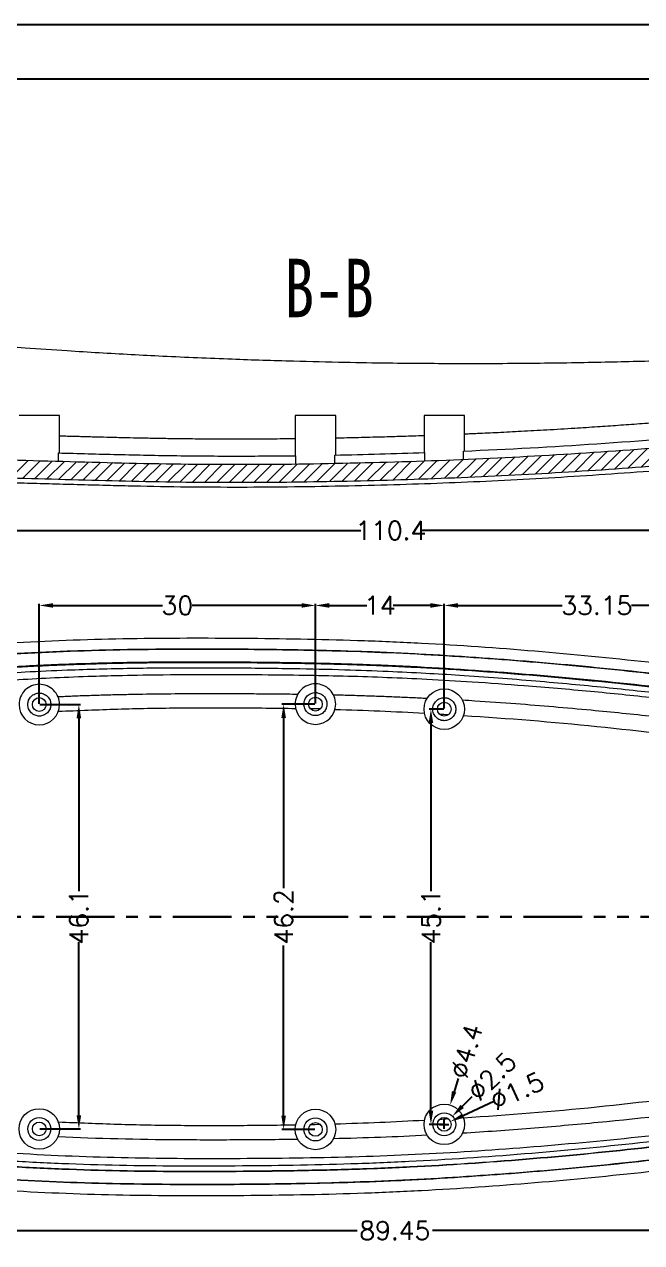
# Model space of a CAD drawing. Header units: inches. Extents: x 2021 to 3023, y 1089 to 1338.
# Drawn here: x 2476.5 to 2543.6, y 1205.4 to 1337.7 of the extents above; entities that cross this region are included whole.
import ezdxf

# ---------------------------------------------------------------- set-up
doc = ezdxf.new("R2010")
doc.units = ezdxf.units.IN
doc.linetypes.add('PHANTOM', pattern=[12.7, 6.35, -1.27, 1.27, -1.27, 1.27, -1.27])
doc.styles.add('SLDTEXTSTYLE0', font='TXT', dxfattribs={"width": 0.75})
doc.styles.get("Standard").update_dxf_attribs({"font": 'txt', "bigfont": 'gbcbig.shx'})
doc.dimstyles.new('2', dxfattribs={"dimtxt": 2, "dimasz": 1.5, "dimexe": 0.18, "dimexo": 0.0625, "dimgap": 0.1, "dimtad": 0, "dimzin": 9, "dimdsep": 46, "dimtxsty": 'Standard', "dimcen": 0.5, "dimclrd": 3, "dimclre": 3, "dimadec": 0, "dimazin": 2, "dimtfac": 1, "dimtofl": 0, "dimtmove": 0, "dimatfit": 3, "dimfxl": 1, "dimtolj": 1, "dimtzin": 0, "dimarcsym": 0})

# ---------------------------------------------------------------- blocks, each defined once
blk = doc.blocks.new('*D121')
at = {"color": 3, "lineweight": -2}
for p, q in [((2461.17, 1266.07), (2461.17, 1282.89)), ((2462.67, 1282.71), (2513.11, 1282.71)), ((2570.07, 1282.71), (2519.64, 1282.71)), ((2571.57, 1261.47), (2571.57, 1282.89))]:
    blk.add_line(p, q, dxfattribs=at)
at = {"color": 3}
for points in [[(2462.67, 1282.96), (2462.67, 1282.46), (2461.17, 1282.71)], [(2570.07, 1282.96), (2570.07, 1282.46), (2571.57, 1282.71)]]:
    blk.add_solid(points, dxfattribs=at)
at = {"layer": 'Defpoints', "color": 0}
for p in [(2571.57, 1282.71), (2461.17, 1266.01), (2571.57, 1261.41)]:
    blk.add_point(p, dxfattribs=at)
at = {"color": 0, "insert": (2516.37, 1282.71), "char_height": 2, "attachment_point": 5}
blk.add_mtext('\\A1;110.4', dxfattribs=at)
blk = doc.blocks.new('*D125')
at = {"color": 3, "lineweight": -2}
for p, q in [((2478.23, 1263.8), (2482.65, 1263.8)), ((2482.47, 1262.3), (2482.47, 1243.52)), ((2482.47, 1219.2), (2482.47, 1237.99)), ((2478.23, 1217.7), (2482.65, 1217.7))]:
    blk.add_line(p, q, dxfattribs=at)
at = {"color": 3}
for points in [[(2482.22, 1262.3), (2482.72, 1262.3), (2482.47, 1263.8)], [(2482.22, 1219.2), (2482.72, 1219.2), (2482.47, 1217.7)]]:
    blk.add_solid(points, dxfattribs=at)
at = {"layer": 'Defpoints', "color": 0}
for p in [(2478.17, 1263.8), (2478.17, 1217.7), (2482.47, 1217.7)]:
    blk.add_point(p, dxfattribs=at)
at = {"color": 0, "insert": (2482.47, 1240.75), "char_height": 2, "attachment_point": 5, "rotation": 90}
blk.add_mtext('\\A1;46.1', dxfattribs=at)
blk = doc.blocks.new('*D126')
at = {"color": 3, "lineweight": -2}
for p, q in [((2508.11, 1263.85), (2504.54, 1263.85)), ((2504.72, 1262.35), (2504.72, 1243.85)), ((2504.72, 1219.15), (2504.72, 1237.65)), ((2508.11, 1217.65), (2504.54, 1217.65))]:
    blk.add_line(p, q, dxfattribs=at)
at = {"color": 3}
for points in [[(2504.47, 1262.35), (2504.97, 1262.35), (2504.72, 1263.85)], [(2504.47, 1219.15), (2504.97, 1219.15), (2504.72, 1217.65)]]:
    blk.add_solid(points, dxfattribs=at)
at = {"layer": 'Defpoints', "color": 0}
for p in [(2504.72, 1263.85), (2508.17, 1263.85), (2508.17, 1217.65)]:
    blk.add_point(p, dxfattribs=at)
at = {"color": 0, "insert": (2504.72, 1240.75), "char_height": 2, "attachment_point": 5, "rotation": 90}
blk.add_mtext('\\A1;46.2', dxfattribs=at)
blk = doc.blocks.new('*D127')
at = {"color": 3, "lineweight": -2}
for p, q in [((2522.11, 1263.3), (2520.54, 1263.3)), ((2520.72, 1261.8), (2520.72, 1243.52)), ((2520.72, 1219.7), (2520.72, 1237.99)), ((2522.11, 1218.2), (2520.54, 1218.2))]:
    blk.add_line(p, q, dxfattribs=at)
at = {"color": 3}
for points in [[(2520.47, 1261.8), (2520.97, 1261.8), (2520.72, 1263.3)], [(2520.47, 1219.7), (2520.97, 1219.7), (2520.72, 1218.2)]]:
    blk.add_solid(points, dxfattribs=at)
at = {"layer": 'Defpoints', "color": 0}
for p in [(2522.17, 1263.3), (2520.72, 1218.2), (2522.17, 1218.2)]:
    blk.add_point(p, dxfattribs=at)
at = {"color": 0, "insert": (2520.72, 1240.75), "char_height": 2, "attachment_point": 5, "rotation": 90}
blk.add_mtext('\\A1;45.1', dxfattribs=at)
blk = doc.blocks.new('*D131')
at = {"color": 3, "lineweight": -2}
for p, q in [((2522.17, 1263.37), (2522.17, 1274.75)), ((2523.67, 1274.57), (2534.98, 1274.57)), ((2553.82, 1274.57), (2542.51, 1274.57)), ((2555.32, 1260.17), (2555.32, 1274.75))]:
    blk.add_line(p, q, dxfattribs=at)
at = {"color": 3}
for points in [[(2523.67, 1274.82), (2523.67, 1274.32), (2522.17, 1274.57)], [(2553.82, 1274.82), (2553.82, 1274.32), (2555.32, 1274.57)]]:
    blk.add_solid(points, dxfattribs=at)
at = {"layer": 'Defpoints', "color": 0}
for p in [(2522.17, 1274.57), (2522.17, 1263.3), (2555.32, 1260.1)]:
    blk.add_point(p, dxfattribs=at)
at = {"color": 0, "insert": (2538.75, 1274.57), "char_height": 2, "attachment_point": 5}
blk.add_mtext('\\A1;33.15', dxfattribs=at)
blk = doc.blocks.new('*D132')
at = {"color": 3, "lineweight": -2}
for p, q in [((2508.17, 1263.92), (2508.17, 1274.75)), ((2509.67, 1274.57), (2513.74, 1274.57)), ((2520.67, 1274.57), (2516.61, 1274.57)), ((2522.17, 1263.37), (2522.17, 1274.75))]:
    blk.add_line(p, q, dxfattribs=at)
at = {"color": 3}
for points in [[(2509.67, 1274.82), (2509.67, 1274.32), (2508.17, 1274.57)], [(2520.67, 1274.82), (2520.67, 1274.32), (2522.17, 1274.57)]]:
    blk.add_solid(points, dxfattribs=at)
at = {"layer": 'Defpoints', "color": 0}
for p in [(2508.17, 1274.57), (2508.17, 1263.85), (2522.17, 1263.3)]:
    blk.add_point(p, dxfattribs=at)
at = {"color": 0, "insert": (2515.17, 1274.57), "char_height": 2, "attachment_point": 5}
blk.add_mtext('\\A1;14', dxfattribs=at)
blk = doc.blocks.new('*D133')
at = {"color": 3, "lineweight": -2}
for p, q in [((2478.17, 1263.87), (2478.17, 1274.75)), ((2479.67, 1274.57), (2491.57, 1274.57)), ((2506.67, 1274.57), (2494.77, 1274.57)), ((2508.17, 1263.92), (2508.17, 1274.75))]:
    blk.add_line(p, q, dxfattribs=at)
at = {"color": 3}
for points in [[(2479.67, 1274.82), (2479.67, 1274.32), (2478.17, 1274.57)], [(2506.67, 1274.82), (2506.67, 1274.32), (2508.17, 1274.57)]]:
    blk.add_solid(points, dxfattribs=at)
at = {"layer": 'Defpoints', "color": 0}
for p in [(2478.17, 1274.57), (2478.17, 1263.8), (2508.17, 1263.85)]:
    blk.add_point(p, dxfattribs=at)
at = {"color": 0, "insert": (2493.17, 1274.57), "char_height": 2, "attachment_point": 5}
blk.add_mtext('\\A1;30', dxfattribs=at)
blk = doc.blocks.new('*D135')
at = {"color": 3, "lineweight": -2}
for p, q in [((2561.52, 1226.19), (2561.52, 1206.49)), ((2472.07, 1222.09), (2472.07, 1206.49)), ((2473.57, 1206.67), (2512.7, 1206.67)), ((2560.02, 1206.67), (2520.9, 1206.67))]:
    blk.add_line(p, q, dxfattribs=at)
at = {"color": 3}
for points in [[(2473.57, 1206.92), (2473.57, 1206.42), (2472.07, 1206.67)], [(2560.02, 1206.92), (2560.02, 1206.42), (2561.52, 1206.67)]]:
    blk.add_solid(points, dxfattribs=at)
at = {"layer": 'Defpoints', "color": 0}
for p in [(2561.52, 1226.25), (2472.07, 1222.15), (2472.07, 1206.67)]:
    blk.add_point(p, dxfattribs=at)
at = {"color": 0, "insert": (2516.8, 1206.67), "char_height": 2, "attachment_point": 5}
blk.add_mtext('\\A1;89.45', dxfattribs=at)
blk = doc.blocks.new('*D136')
at = {"color": 3, "lineweight": -2}
for p, q in [((2523.67, 1223.18), (2523.24, 1221.75)), ((2521.67, 1218.2), (2522.67, 1218.2)), ((2522.17, 1217.7), (2522.17, 1218.7))]:
    blk.add_line(p, q, dxfattribs=at)
at = {"color": 3}
blk.add_solid([(2523, 1221.82), (2523.48, 1221.67), (2522.81, 1220.31)], dxfattribs=at)
at = {"layer": 'Defpoints', "color": 0}
for p in [(2522.81, 1220.31), (2521.54, 1216.1)]:
    blk.add_point(p, dxfattribs=at)
at = {"color": 0, "insert": (2524.57, 1226.15), "char_height": 2, "attachment_point": 5, "rotation": 73.2261}
blk.add_mtext('\\A1;∅4.4', dxfattribs=at)
blk = doc.blocks.new('*D137')
at = {"color": 3, "lineweight": -2}
for p, q in [((2525.17, 1221.21), (2524.11, 1220.15)), ((2521.67, 1218.2), (2522.67, 1218.2)), ((2522.17, 1217.7), (2522.17, 1218.7))]:
    blk.add_line(p, q, dxfattribs=at)
at = {"color": 3}
blk.add_solid([(2523.94, 1220.33), (2524.29, 1219.97), (2523.05, 1219.09)], dxfattribs=at)
at = {"layer": 'Defpoints', "color": 0}
for p in [(2523.05, 1219.09), (2521.29, 1217.32)]:
    blk.add_point(p, dxfattribs=at)
at = {"color": 0, "insert": (2527.36, 1223.41), "char_height": 2, "attachment_point": 5, "rotation": 45.098}
blk.add_mtext('\\A1;∅2.5', dxfattribs=at)
blk = doc.blocks.new('*D138')
at = {"color": 3, "lineweight": -2}
for p, q in [((2527.56, 1220.67), (2524.22, 1219.14)), ((2521.67, 1218.2), (2522.67, 1218.2)), ((2522.17, 1217.7), (2522.17, 1218.7))]:
    blk.add_line(p, q, dxfattribs=at)
at = {"color": 3}
blk.add_solid([(2524.11, 1219.37), (2524.32, 1218.91), (2522.85, 1218.52)], dxfattribs=at)
at = {"layer": 'Defpoints', "color": 0}
for p in [(2521.49, 1217.89), (2522.85, 1218.52)]:
    blk.add_point(p, dxfattribs=at)
at = {"color": 0, "insert": (2530.08, 1221.82), "char_height": 2, "attachment_point": 5, "rotation": 24.5899}
blk.add_mtext('\\A1;∅1.5', dxfattribs=at)

msp = doc.modelspace()

# ---------------------------------------------------------------- hatches: boundary and pattern name
at = {"linetype": 'Continuous', "lineweight": 0}
h = msp.add_hatch(dxfattribs=at)
h.set_pattern_fill('ANSI31', color=4, scale=0.3, style=0)
h.set_pattern_definition([(45, (113.0742, -730.0647), (-0.6735192, 0.6735192), [])])
edge = h.paths.add_edge_path(flags=0)
edge.add_spline(control_points=[(2464.549, 1288.198), (2464.852, 1288.188), (2466.676, 1288.125), (2468.5, 1288.068), (2470.022, 1288.023)], knot_values=[0.0098032, 0.0098032, 0.0098032, 0.0098032, 0.018427, 0.0618222, 0.0618222, 0.0618222, 0.0618222], weights=[1, 1, 1, 1, 1], degree=3, periodic=0)
edge.add_line((2470.022, 1288.023), (2470.022, 1288.573))
edge.add_spline(control_points=[(2470.022, 1288.573), (2473.002, 1288.485), (2481.019, 1288.27), (2494.824, 1287.871), (2512.19, 1288.011), (2532.63, 1288.758), (2549.912, 1290.067), (2560.658, 1291.075), (2563.322, 1291.322)], knot_values=[0.0098087, 0.0098087, 0.0098087, 0.0098087, 0.1036195, 0.2621318, 0.4445256, 0.6505513, 0.9060378, 0.9902148, 0.9902148, 0.9902148, 0.9902148], weights=[1, 1, 1, 1, 1, 1, 1, 1, 1], degree=3, periodic=0)
edge.add_line((2563.322, 1291.322), (2563.322, 1290.77))
edge.add_spline(control_points=[(2563.322, 1290.77), (2564.751, 1290.903), (2566.18, 1291.035), (2567.609, 1291.165)], knot_values=[0.9492963, 0.9492963, 0.9492963, 0.9492963, 0.9901967, 0.9901967, 0.9901967, 0.9901967], weights=[1, 1, 1, 1], degree=3, periodic=0)
edge.add_arc((2567.248, 1295.149), 4, 275.18791, 356.5)
edge.add_line((2571.24, 1294.905), (2571.572, 1300.333))
edge.add_arc((2524.932, 1990.589), 691.829, 273.73157, 273.865549, ccw=False)
edge.add_line((2569.958, 1300.226), (2569.921, 1302.328))
edge.add_arc((2524.932, 1990.589), 689.729, 273.687108, 273.739893, ccw=False)
edge.add_line((2569.287, 1302.287), (2568.767, 1293.78))
edge.add_spline(control_points=[(2568.767, 1293.78), (2568.388, 1293.746), (2563.839, 1293.336), (2551.231, 1292.122), (2532.522, 1290.705), (2512.141, 1289.961), (2494.85, 1289.821), (2479.803, 1290.256), (2470.51, 1290.501), (2466.265, 1290.642)], knot_values=[0.0097214, 0.0097214, 0.0097214, 0.0097214, 0.0205756, 0.1398779, 0.3718851, 0.5589769, 0.7246087, 0.8685536, 0.9901715, 0.9901715, 0.9901715, 0.9901715], weights=[1, 1, 1, 1, 1, 1, 1, 1, 1, 1], degree=3, periodic=0)
edge.add_line((2466.265, 1290.642), (2466.241, 1293.404))
edge.add_line((2466.241, 1293.404), (2465.003, 1293.404))
edge.add_line((2465.003, 1293.404), (2464.981, 1290.904))
edge.add_line((2464.981, 1290.904), (2463.465, 1290.904))
edge.add_line((2463.465, 1290.904), (2463.443, 1293.404))
edge.add_line((2463.443, 1293.404), (2461.922, 1293.404))
edge.add_line((2461.922, 1293.404), (2461.497, 1292.404))
edge.add_line((2461.497, 1292.404), (2461.539, 1291.21))
edge.add_arc((2462.538, 1291.245), 1, 182, 224.98847)
edge.add_line((2461.831, 1290.538), (2463.877, 1288.491))
edge.add_arc((2464.584, 1289.198), 1, 224.98847, 268.00442)

# ---------------------------------------------------------------- linework, layer by layer
for p, q in [((2402.035, 1337.69), (2754.445, 1337.69)), ((2411.154, 1331.757), (2748.512, 1331.757))]:
    msp.add_line(p, q)
at = {"color": 7, "linetype": 'Continuous', "lineweight": 15}
for p, q in [((2480.372, 1295.21), (2475.972, 1295.21)), ((2480.372, 1291.135), (2480.372, 1295.212)), ((2505.972, 1295.21), (2505.972, 1290.84)), ((2510.372, 1295.21), (2505.972, 1295.21)), ((2510.372, 1290.911), (2510.372, 1295.212)), ((2519.972, 1295.21), (2519.972, 1291.175)), ((2524.372, 1295.21), (2519.972, 1295.21)), ((2524.372, 1291.345), (2524.372, 1295.21)), ((2480.247, 1290.238), (2480.247, 1291.138)), ((2506.023, 1290.84), (2506.023, 1289.94)), ((2510.297, 1290.009), (2510.297, 1290.91)), ((2520.015, 1291.176), (2520.015, 1290.276)), ((2524.262, 1290.44), (2524.262, 1291.341))]:
    msp.add_line(p, q, dxfattribs=at)
at = {"color": 1, "linetype": 'PHANTOM', "lineweight": 30}
msp.add_line((2575.238, 1240.754), (2457.894, 1240.754), dxfattribs=at)
at = {"color": 7, "linetype": 'Continuous', "lineweight": 15}
for centre, radius in [((2522.172, 1263.304), 2.2), ((2478.172, 1263.804), 0.75), ((2508.172, 1263.854), 0.75), ((2522.172, 1263.304), 0.75), ((2522.172, 1218.204), 2.2), ((2478.172, 1217.704), 2.2), ((2478.172, 1217.704), 1.25), ((2508.172, 1217.654), 2.2), ((2508.172, 1217.654), 1.25), ((2522.172, 1218.204), 1.25), ((2522.172, 1218.204), 0.75), ((2478.172, 1217.704), 0.75), ((2508.172, 1217.654), 0.75)]:
    msp.add_circle(centre, radius, dxfattribs=at)
for centre in [(2478.172, 1263.804), (2508.172, 1263.854)]:
    msp.add_arc(centre, 2.2, 180, 0, dxfattribs=at)
for points, knots in [([(2468.072, 1303.207), (2468.804, 1303.148), (2470.492, 1303.01), (2473.342, 1302.79), (2476.988, 1302.524), (2480.838, 1302.266), (2485.829, 1301.962), (2491.801, 1301.643), (2498.835, 1301.341), (2505.426, 1301.126), (2511.076, 1300.992), (2515.868, 1300.914), (2520.019, 1300.873), (2524.008, 1300.856), (2527.988, 1300.862), (2532.04, 1300.893), (2535.912, 1300.944), (2539.592, 1301.013), (2543.087, 1301.096), (2546.418, 1301.192), (2549.601, 1301.299), (2552.651, 1301.415), (2555.576, 1301.538), (2558.377, 1301.669), (2561.052, 1301.804), (2563.592, 1301.942), (2565.989, 1302.081), (2567.534, 1302.177), (2568.281, 1302.223)], [0, 0, 0, 0, 0.0219205, 0.0506026, 0.0853437, 0.1310036, 0.1656735, 0.2344002, 0.3091923, 0.375415, 0.4308641, 0.4776071, 0.5182811, 0.5546882, 0.5966417, 0.6371633, 0.6757961, 0.7124633, 0.7473114, 0.7805457, 0.8123525, 0.8428842, 0.8722311, 0.9003936, 0.9273284, 0.9529876, 0.977277, 1, 1, 1, 1]), ([(2524.372, 1293.208), (2524.408, 1293.209), (2524.637, 1293.219), (2525.104, 1293.239), (2526.281, 1293.291), (2528.104, 1293.376), (2530.615, 1293.504), (2533.393, 1293.658), (2536.154, 1293.824), (2538.743, 1293.993), (2541.084, 1294.154), (2543.378, 1294.319), (2545.709, 1294.495), (2547.669, 1294.65), (2549.253, 1294.778), (2550.452, 1294.877), (2551.742, 1294.985), (2552.633, 1295.062), (2553.118, 1295.104)], [0, 0, 0, 0, 0.0036682, 0.0238343, 0.0485043, 0.1261164, 0.2133588, 0.3098593, 0.4152957, 0.5011219, 0.5798756, 0.659673, 0.7407691, 0.8234791, 0.8647947, 0.9066398, 0.949069, 1, 1, 1, 1]), ([(2466.265, 1290.642), (2470.543, 1290.5), (2474.831, 1290.387), (2483.398, 1290.151), (2487.675, 1290.029), (2496.222, 1289.89), (2500.491, 1289.882), (2509.028, 1289.97), (2513.297, 1290.061), (2521.836, 1290.327), (2526.106, 1290.505), (2534.639, 1290.957), (2538.902, 1291.232), (2547.425, 1291.861), (2551.687, 1292.216), (2560.215, 1292.985), (2564.483, 1293.397), (2568.767, 1293.78)], [0, 0, 0, 0, 0.125, 0.125, 0.25, 0.25, 0.375, 0.375, 0.5, 0.5, 0.625, 0.625, 0.75, 0.75, 0.875, 0.875, 1, 1, 1, 1]), ([(2480.372, 1292.998), (2480.417, 1292.997), (2480.701, 1292.989), (2481.226, 1292.975), (2481.949, 1292.956), (2482.676, 1292.936), (2483.385, 1292.917), (2484.333, 1292.892), (2485.618, 1292.858), (2487.184, 1292.82), (2488.821, 1292.783), (2490.441, 1292.751), (2492.029, 1292.723), (2493.489, 1292.702), (2494.765, 1292.687), (2495.962, 1292.676), (2497.083, 1292.669), (2498.203, 1292.665), (2499.304, 1292.664), (2501.036, 1292.665), (2503.257, 1292.675), (2505.105, 1292.696), (2505.972, 1292.705)], [0, 0, 0, 0, 0.0052965, 0.0333252, 0.061565, 0.0900077, 0.118645, 0.1446533, 0.2011457, 0.269297, 0.3282274, 0.3930474, 0.459078, 0.5143486, 0.5641047, 0.6085915, 0.6545403, 0.6954722, 0.739793, 0.7834766, 0.8984337, 1, 1, 1, 1]), ([(2510.372, 1292.777), (2510.572, 1292.781), (2511.604, 1292.799), (2513.472, 1292.844), (2515.412, 1292.895), (2516.835, 1292.936), (2517.778, 1292.965), (2518.838, 1292.999), (2519.583, 1293.024), (2519.972, 1293.038)], [0, 0, 0, 0, 0.0624497, 0.3222901, 0.5834287, 0.6686848, 0.767037, 0.8782612, 1, 1, 1, 1]), ([(2524.262, 1291.341), (2529.103, 1291.546), (2533.932, 1291.813), (2543.56, 1292.461), (2548.361, 1292.838), (2553.154, 1293.256)], [0, 0, 0, 0, 0.5, 0.5, 1, 1, 1, 1]), ([(2470.022, 1288.573), (2471.969, 1288.515), (2473.915, 1288.461), (2477.808, 1288.354), (2479.755, 1288.301), (2485.594, 1288.14), (2489.486, 1288.04), (2497.269, 1287.937), (2501.16, 1287.937), (2508.942, 1288.021), (2512.833, 1288.102), (2520.613, 1288.333), (2524.503, 1288.485), (2532.277, 1288.868), (2536.162, 1289.101), (2543.928, 1289.637), (2547.808, 1289.939), (2555.567, 1290.599), (2559.444, 1290.962), (2563.322, 1291.322)], [0, 0, 0, 0, 0.0625, 0.0625, 0.125, 0.125, 0.25, 0.25, 0.375, 0.375, 0.5, 0.5, 0.625, 0.625, 0.75, 0.75, 0.875, 0.875, 1, 1, 1, 1]), ([(2562.307, 1290.675), (2561.901, 1290.638), (2561.04, 1290.557), (2559.673, 1290.43), (2558.156, 1290.29), (2556.096, 1290.102), (2553.574, 1289.878), (2549.551, 1289.534), (2544.697, 1289.146), (2537.164, 1288.607), (2529.903, 1288.182), (2522.696, 1287.866), (2517.292, 1287.677), (2511.689, 1287.529), (2505.901, 1287.428), (2500.043, 1287.387), (2494.235, 1287.415), (2489.518, 1287.499), (2485.668, 1287.591), (2482.713, 1287.669), (2479.727, 1287.752), (2476.81, 1287.832), (2473.992, 1287.909), (2472.072, 1287.963), (2471.142, 1287.99)], [0, 0, 0, 0, 0.0135026, 0.028658, 0.0454668, 0.0639292, 0.0970495, 0.1291794, 0.1973757, 0.2578083, 0.3781608, 0.4364778, 0.4946982, 0.5555858, 0.620269, 0.6844138, 0.747517, 0.810567, 0.8389857, 0.8737415, 0.9075167, 0.9369309, 0.9694609, 1, 1, 1, 1]), ([(2480.247, 1291.138), (2482.394, 1291.079), (2484.541, 1291.02), (2488.835, 1290.916), (2490.983, 1290.872), (2495.279, 1290.812), (2497.427, 1290.798), (2501.725, 1290.799), (2503.874, 1290.813), (2506.023, 1290.84)], [0, 0, 0, 0, 0.25, 0.25, 0.5, 0.5, 0.75, 0.75, 1, 1, 1, 1]), ([(2470.299, 1270.197), (2474.401, 1270.483), (2478.508, 1270.708), (2486.734, 1270.981), (2490.854, 1271.033), (2497.03, 1271.038), (2499.089, 1271.028), (2503.207, 1270.989), (2505.266, 1270.961), (2509.385, 1270.88), (2511.444, 1270.826), (2515.562, 1270.68), (2517.621, 1270.589), (2523.798, 1270.262), (2527.914, 1269.973), (2536.131, 1269.282), (2540.235, 1268.885), (2548.431, 1267.975), (2552.52, 1267.464), (2560.672, 1266.29), (2564.734, 1265.62), (2568.774, 1264.815)], [0, 0, 0, 0, 0.125, 0.125, 0.25, 0.25, 0.3125, 0.3125, 0.375, 0.375, 0.4375, 0.4375, 0.5, 0.5, 0.625, 0.625, 0.75, 0.75, 0.875, 0.875, 1, 1, 1, 1]), ([(2568.526, 1263.634), (2564.484, 1264.44), (2560.419, 1265.11), (2552.258, 1266.283), (2548.163, 1266.794), (2539.967, 1267.701), (2535.863, 1268.097), (2527.645, 1268.785), (2523.531, 1269.072), (2517.348, 1269.396), (2515.286, 1269.486), (2511.164, 1269.63), (2509.103, 1269.682), (2504.984, 1269.761), (2502.924, 1269.788), (2498.806, 1269.825), (2496.748, 1269.834), (2490.574, 1269.826), (2486.46, 1269.771), (2480.293, 1269.559), (2478.238, 1269.467), (2474.129, 1269.245), (2472.076, 1269.114), (2470.022, 1268.969)], [0, 0, 0, 0, 0.125, 0.125, 0.25, 0.25, 0.375, 0.375, 0.5, 0.5, 0.5625, 0.5625, 0.625, 0.625, 0.6875, 0.6875, 0.75, 0.75, 0.875, 0.875, 0.9375, 0.9375, 1, 1, 1, 1]), ([(2470.022, 1268.969), (2472.065, 1269.113), (2474.109, 1269.244), (2478.199, 1269.465), (2480.246, 1269.557), (2486.391, 1269.769), (2490.495, 1269.825), (2496.647, 1269.834), (2498.698, 1269.826), (2502.8, 1269.79), (2504.852, 1269.762), (2508.954, 1269.686), (2511.005, 1269.634), (2515.108, 1269.493), (2517.159, 1269.405), (2523.312, 1269.086), (2527.412, 1268.802), (2535.598, 1268.122), (2539.685, 1267.729), (2547.85, 1266.831), (2551.925, 1266.326), (2560.047, 1265.168), (2564.094, 1264.508), (2568.12, 1263.715)], [0, 0, 0, 0, 0.0625, 0.0625, 0.125, 0.125, 0.25, 0.25, 0.3125, 0.3125, 0.375, 0.375, 0.4375, 0.4375, 0.5, 0.5, 0.625, 0.625, 0.75, 0.75, 0.875, 0.875, 1, 1, 1, 1]), ([(2568.551, 1262.191), (2564.432, 1263.02), (2560.284, 1263.705), (2551.965, 1264.902), (2547.792, 1265.42), (2539.429, 1266.34), (2535.242, 1266.741), (2526.856, 1267.432), (2522.656, 1267.717), (2516.354, 1268.031), (2514.253, 1268.118), (2510.049, 1268.252), (2507.947, 1268.299), (2503.741, 1268.37), (2501.638, 1268.394), (2497.433, 1268.423), (2495.33, 1268.428), (2489.026, 1268.401), (2484.827, 1268.324), (2478.538, 1268.072), (2476.443, 1267.966), (2472.256, 1267.715), (2470.164, 1267.568), (2468.072, 1267.417)], [0, 0, 0, 0, 0.125, 0.125, 0.25, 0.25, 0.375, 0.375, 0.5, 0.5, 0.5625, 0.5625, 0.625, 0.625, 0.6875, 0.6875, 0.75, 0.75, 0.875, 0.875, 0.9375, 0.9375, 1, 1, 1, 1]), ([(2468.072, 1267.38), (2468.963, 1267.444), (2470.732, 1267.571), (2473.368, 1267.747), (2475.964, 1267.9), (2478.512, 1268.03), (2481.004, 1268.137), (2483.434, 1268.222), (2485.804, 1268.286), (2488.132, 1268.332), (2490.447, 1268.364), (2492.785, 1268.382), (2495.174, 1268.389), (2497.641, 1268.384), (2500.208, 1268.369), (2502.878, 1268.342), (2505.637, 1268.303), (2508.452, 1268.25), (2511.286, 1268.178), (2514.099, 1268.084), (2516.86, 1267.969), (2519.546, 1267.837), (2522.449, 1267.673), (2525.576, 1267.47), (2528.924, 1267.224), (2532.166, 1266.96), (2535.264, 1266.686), (2538.196, 1266.408), (2540.965, 1266.129), (2543.596, 1265.847), (2546.123, 1265.562), (2548.584, 1265.268), (2551.017, 1264.963), (2553.453, 1264.642), (2555.913, 1264.3), (2558.4, 1263.934), (2560.91, 1263.54), (2563.437, 1263.115), (2565.975, 1262.66), (2567.666, 1262.327), (2568.514, 1262.161)], [0, 0, 0, 0, 0.0266319, 0.0528941, 0.0787589, 0.1041233, 0.1289021, 0.1530381, 0.1765299, 0.1995021, 0.2223518, 0.2454457, 0.2690536, 0.2934324, 0.3188534, 0.3454003, 0.3728457, 0.4008952, 0.4291174, 0.457109, 0.4845698, 0.5112673, 0.5370194, 0.571005, 0.6044184, 0.6367892, 0.6676808, 0.6968701, 0.724334, 0.750425, 0.775523, 0.7999611, 0.8241267, 0.8484395, 0.8730639, 0.8980071, 0.9232292, 0.9486722, 0.9742697, 1, 1, 1, 1]), ([(2468.072, 1266.799), (2468.804, 1266.852), (2470.492, 1266.974), (2473.342, 1267.167), (2476.988, 1267.379), (2480.838, 1267.557), (2485.829, 1267.719), (2491.801, 1267.815), (2498.835, 1267.809), (2505.426, 1267.735), (2511.076, 1267.614), (2515.868, 1267.438), (2520.019, 1267.235), (2524.008, 1266.997), (2527.988, 1266.717), (2532.04, 1266.391), (2535.912, 1266.046), (2539.592, 1265.689), (2543.087, 1265.322), (2546.418, 1264.946), (2549.601, 1264.56), (2552.651, 1264.166), (2555.576, 1263.764), (2558.377, 1263.352), (2561.052, 1262.931), (2563.592, 1262.5), (2565.989, 1262.067), (2567.534, 1261.764), (2568.281, 1261.617)], [0, 0, 0, 0, 0.0219205, 0.0506026, 0.0853437, 0.1310036, 0.1656735, 0.2344002, 0.3091923, 0.375415, 0.4308641, 0.4776071, 0.5182811, 0.5546882, 0.5966417, 0.6371633, 0.6757961, 0.7124633, 0.7473114, 0.7805457, 0.8123525, 0.8428842, 0.8722311, 0.9003936, 0.9273284, 0.9529876, 0.977277, 1, 1, 1, 1]), ([(2565.013, 1261.722), (2564.856, 1261.75), (2564.329, 1261.844), (2563.276, 1262.028), (2561.324, 1262.355), (2559.018, 1262.716), (2555.789, 1263.186), (2551.205, 1263.801), (2545.051, 1264.528), (2537.948, 1265.246), (2531.372, 1265.812), (2525.443, 1266.239), (2520.481, 1266.527), (2515.986, 1266.732), (2511.715, 1266.874), (2507.404, 1266.964), (2502.81, 1267.02), (2497.53, 1267.047), (2492.248, 1267.029), (2487.588, 1266.955), (2483.665, 1266.85), (2479.911, 1266.703), (2476.016, 1266.496), (2472.089, 1266.241), (2469.47, 1266.041), (2468.072, 1265.934)], [0, 0, 0, 0, 0.0049279, 0.0165667, 0.033085, 0.0661517, 0.0887461, 0.1339985, 0.209177, 0.2802126, 0.3544634, 0.41284, 0.4635201, 0.5076835, 0.551522, 0.595178, 0.6405522, 0.6930348, 0.7578103, 0.8032845, 0.8366051, 0.8787568, 0.9190363, 0.9568107, 1, 1, 1, 1]), ([(2480.372, 1263.804), (2480.372, 1264.092), (2480.315, 1264.379), (2480.095, 1264.912), (2479.932, 1265.156), (2479.524, 1265.563), (2479.28, 1265.726), (2478.748, 1265.946), (2478.46, 1266.004), (2477.884, 1266.004), (2477.596, 1265.946), (2477.064, 1265.726), (2476.82, 1265.563), (2476.413, 1265.156), (2476.25, 1264.912), (2476.03, 1264.379), (2475.972, 1264.092), (2475.972, 1263.804)], [0, 0, 0, 0, 0.125, 0.125, 0.25, 0.25, 0.375, 0.375, 0.5, 0.5, 0.625, 0.625, 0.75, 0.75, 0.875, 0.875, 1, 1, 1, 1]), ([(2510.372, 1263.854), (2510.372, 1264.142), (2510.315, 1264.429), (2510.095, 1264.962), (2509.932, 1265.206), (2509.524, 1265.613), (2509.28, 1265.776), (2508.748, 1265.996), (2508.46, 1266.054), (2507.884, 1266.054), (2507.596, 1265.996), (2507.064, 1265.776), (2506.82, 1265.613), (2506.413, 1265.206), (2506.25, 1264.962), (2506.03, 1264.429), (2505.972, 1264.142), (2505.972, 1263.854)], [0, 0, 0, 0, 0.125, 0.125, 0.25, 0.25, 0.375, 0.375, 0.5, 0.5, 0.625, 0.625, 0.75, 0.75, 0.875, 0.875, 1, 1, 1, 1]), ([(2476.922, 1263.804), (2476.923, 1263.843), (2476.925, 1263.921), (2476.942, 1264.038), (2476.97, 1264.153), (2477.023, 1264.307), (2477.12, 1264.495), (2477.282, 1264.693), (2477.481, 1264.856), (2477.772, 1265.007), (2478.172, 1265.084), (2478.572, 1265.007), (2478.863, 1264.856), (2479.062, 1264.694), (2479.225, 1264.495), (2479.339, 1264.273), (2479.41, 1264.039), (2479.418, 1263.882), (2479.422, 1263.804)], [0, 0, 0, 0, 0.0301726, 0.060092, 0.0900282, 0.1202507, 0.1852421, 0.2503703, 0.3153618, 0.3804901, 0.5000657, 0.6196412, 0.6846327, 0.7497609, 0.8147524, 0.8798807, 0.939907, 1, 1, 1, 1]), ([(2479.422, 1263.804), (2479.421, 1263.764), (2479.419, 1263.686), (2479.402, 1263.569), (2479.375, 1263.455), (2479.321, 1263.3), (2479.225, 1263.112), (2479.062, 1262.914), (2478.864, 1262.751), (2478.572, 1262.6), (2478.172, 1262.523), (2477.772, 1262.6), (2477.481, 1262.751), (2477.283, 1262.914), (2477.12, 1263.112), (2477.006, 1263.334), (2476.935, 1263.568), (2476.926, 1263.725), (2476.922, 1263.804)], [0, 0, 0, 0, 0.0301726, 0.060092, 0.0900282, 0.1202507, 0.1852421, 0.2503703, 0.3153618, 0.3804901, 0.5000657, 0.6196412, 0.6846327, 0.7497609, 0.8147524, 0.8798807, 0.939907, 1, 1, 1, 1]), ([(2480.194, 1264.671), (2480.728, 1264.695), (2481.807, 1264.742), (2483.441, 1264.801), (2485.107, 1264.853), (2486.804, 1264.897), (2489.106, 1264.945), (2492.081, 1264.986), (2495.431, 1265.005), (2498.587, 1265.004), (2501.328, 1264.992), (2503.89, 1264.971), (2505.486, 1264.951), (2506.26, 1264.941)], [0, 0, 0, 0, 0.061543, 0.1242854, 0.1882276, 0.2533697, 0.3197117, 0.4531518, 0.5957466, 0.7051457, 0.8163471, 0.9110303, 1, 1, 1, 1]), ([(2506.922, 1263.854), (2506.923, 1263.893), (2506.925, 1263.971), (2506.942, 1264.088), (2506.97, 1264.203), (2507.023, 1264.357), (2507.12, 1264.545), (2507.282, 1264.743), (2507.481, 1264.906), (2507.772, 1265.057), (2508.172, 1265.134), (2508.572, 1265.057), (2508.863, 1264.906), (2509.062, 1264.744), (2509.225, 1264.545), (2509.339, 1264.323), (2509.41, 1264.089), (2509.418, 1263.932), (2509.422, 1263.854)], [0, 0, 0, 0, 0.0301726, 0.060092, 0.0900282, 0.1202507, 0.1852421, 0.2503703, 0.3153618, 0.3804901, 0.5000657, 0.6196412, 0.6846327, 0.7497609, 0.8147524, 0.8798807, 0.939907, 1, 1, 1, 1]), ([(2509.422, 1263.854), (2509.421, 1263.814), (2509.419, 1263.736), (2509.402, 1263.619), (2509.375, 1263.505), (2509.321, 1263.35), (2509.225, 1263.162), (2509.062, 1262.964), (2508.864, 1262.801), (2508.572, 1262.65), (2508.172, 1262.573), (2507.772, 1262.65), (2507.481, 1262.801), (2507.283, 1262.964), (2507.12, 1263.162), (2507.006, 1263.384), (2506.935, 1263.618), (2506.926, 1263.775), (2506.922, 1263.854)], [0, 0, 0, 0, 0.0301726, 0.060092, 0.0900282, 0.1202507, 0.1852421, 0.2503703, 0.3153618, 0.3804901, 0.5000657, 0.6196412, 0.6846327, 0.7497609, 0.8147524, 0.8798807, 0.939907, 1, 1, 1, 1]), ([(2510.123, 1264.87), (2510.688, 1264.856), (2511.82, 1264.829), (2513.517, 1264.778), (2515.216, 1264.719), (2516.916, 1264.652), (2518.618, 1264.577), (2519.753, 1264.52), (2520.32, 1264.491)], [0, 0, 0, 0, 0.1661725, 0.3325436, 0.4991132, 0.6658799, 0.8328426, 1, 1, 1, 1]), ([(2522.172, 1262.054), (2522.133, 1262.055), (2522.054, 1262.057), (2521.938, 1262.074), (2521.823, 1262.101), (2521.669, 1262.154), (2521.481, 1262.251), (2521.283, 1262.414), (2521.12, 1262.612), (2520.969, 1262.904), (2520.892, 1263.304), (2520.969, 1263.703), (2521.12, 1263.995), (2521.282, 1264.193), (2521.481, 1264.356), (2521.703, 1264.47), (2521.937, 1264.541), (2522.094, 1264.549), (2522.172, 1264.554)], [0, 0, 0, 0, 0.0301726, 0.060092, 0.0900282, 0.1202507, 0.1852421, 0.2503703, 0.3153618, 0.3804901, 0.5000657, 0.6196412, 0.6846327, 0.7497609, 0.8147524, 0.8798807, 0.939907, 1, 1, 1, 1]), ([(2522.172, 1264.554), (2522.212, 1264.553), (2522.29, 1264.55), (2522.407, 1264.533), (2522.521, 1264.506), (2522.676, 1264.453), (2522.864, 1264.356), (2523.062, 1264.194), (2523.225, 1263.995), (2523.375, 1263.704), (2523.453, 1263.304), (2523.375, 1262.904), (2523.225, 1262.612), (2523.062, 1262.414), (2522.864, 1262.251), (2522.641, 1262.137), (2522.408, 1262.066), (2522.251, 1262.058), (2522.172, 1262.054)], [0, 0, 0, 0, 0.0301726, 0.060092, 0.0900282, 0.1202507, 0.1852421, 0.2503703, 0.3153618, 0.3804901, 0.5000657, 0.6196412, 0.6846327, 0.7497609, 0.8147524, 0.8798807, 0.939907, 1, 1, 1, 1]), ([(2553.576, 1261.447), (2553.261, 1261.488), (2552.002, 1261.654), (2549.109, 1262.016), (2544.277, 1262.573), (2537.667, 1263.241), (2531.201, 1263.79), (2526.537, 1264.123), (2524.599, 1264.246), (2524.146, 1264.274)], [0, 0, 0, 0, 0.0322758, 0.1289952, 0.296132, 0.5261757, 0.8032215, 0.9540471, 1, 1, 1, 1]), ([(2480.247, 1263.072), (2482.394, 1263.163), (2484.541, 1263.247), (2488.835, 1263.381), (2490.983, 1263.421), (2495.279, 1263.457), (2497.427, 1263.458), (2501.725, 1263.441), (2503.874, 1263.42), (2506.023, 1263.383)], [0, 0, 0, 0, 0.25, 0.25, 0.5, 0.5, 0.75, 0.75, 1, 1, 1, 1]), ([(2524.262, 1262.617), (2529.103, 1262.308), (2533.932, 1261.927), (2543.56, 1260.943), (2548.361, 1260.347), (2553.154, 1259.708)], [0, 0, 0, 0, 0.5, 0.5, 1, 1, 1, 1]), ([(2553.154, 1221.799), (2548.361, 1221.161), (2543.56, 1220.564), (2533.932, 1219.58), (2529.103, 1219.2), (2524.262, 1218.89)], [0, 0, 0, 0, 0.5, 0.5, 1, 1, 1, 1]), ([(2468.072, 1214.708), (2470.159, 1214.557), (2472.246, 1214.41), (2476.424, 1214.159), (2478.514, 1214.053), (2484.79, 1213.8), (2488.983, 1213.723), (2495.271, 1213.695), (2497.367, 1213.7), (2501.558, 1213.728), (2503.654, 1213.753), (2507.845, 1213.823), (2509.94, 1213.869), (2514.131, 1214.002), (2516.226, 1214.087), (2522.51, 1214.398), (2526.7, 1214.682), (2535.068, 1215.369), (2539.244, 1215.768), (2547.578, 1216.682), (2551.737, 1217.197), (2560.031, 1218.386), (2564.166, 1219.066), (2568.281, 1219.89)], [0, 0, 0, 0, 0.0625, 0.0625, 0.125, 0.125, 0.25, 0.25, 0.3125, 0.3125, 0.375, 0.375, 0.4375, 0.4375, 0.5, 0.5, 0.625, 0.625, 0.75, 0.75, 0.875, 0.875, 1, 1, 1, 1]), ([(2565.013, 1219.785), (2561.034, 1219.07), (2557.034, 1218.478), (2549.017, 1217.431), (2544.999, 1216.974), (2536.944, 1216.168), (2532.907, 1215.816), (2524.824, 1215.221), (2520.778, 1214.982), (2514.7, 1214.73), (2512.673, 1214.663), (2508.617, 1214.565), (2506.587, 1214.533), (2502.529, 1214.487), (2500.5, 1214.474), (2496.442, 1214.465), (2494.413, 1214.47), (2488.326, 1214.525), (2484.268, 1214.617), (2478.19, 1214.891), (2476.166, 1215.004), (2472.118, 1215.266), (2470.095, 1215.418), (2468.072, 1215.573)], [0, 0, 0, 0, 0.125, 0.125, 0.25, 0.25, 0.375, 0.375, 0.5, 0.5, 0.5625, 0.5625, 0.625, 0.625, 0.6875, 0.6875, 0.75, 0.75, 0.875, 0.875, 0.9375, 0.9375, 1, 1, 1, 1]), ([(2468.072, 1214.127), (2470.163, 1213.976), (2472.255, 1213.829), (2476.443, 1213.578), (2478.538, 1213.472), (2484.827, 1213.219), (2489.026, 1213.143), (2495.329, 1213.116), (2497.43, 1213.12), (2501.633, 1213.15), (2503.735, 1213.174), (2507.938, 1213.245), (2510.04, 1213.292), (2514.244, 1213.426), (2516.345, 1213.512), (2522.647, 1213.826), (2526.845, 1214.111), (2535.227, 1214.802), (2539.414, 1215.202), (2547.772, 1216.122), (2551.941, 1216.64), (2560.253, 1217.834), (2564.395, 1218.518), (2568.514, 1219.347)], [0, 0, 0, 0, 0.0625, 0.0625, 0.125, 0.125, 0.25, 0.25, 0.3125, 0.3125, 0.375, 0.375, 0.4375, 0.4375, 0.5, 0.5, 0.625, 0.625, 0.75, 0.75, 0.875, 0.875, 1, 1, 1, 1]), ([(2468.072, 1214.09), (2470.164, 1213.939), (2472.257, 1213.792), (2476.446, 1213.541), (2478.542, 1213.435), (2484.834, 1213.183), (2489.034, 1213.106), (2495.339, 1213.079), (2497.441, 1213.084), (2501.646, 1213.113), (2503.748, 1213.137), (2507.953, 1213.209), (2510.056, 1213.256), (2514.261, 1213.39), (2516.364, 1213.476), (2522.667, 1213.791), (2526.867, 1214.076), (2535.252, 1214.767), (2539.44, 1215.168), (2547.802, 1216.088), (2551.972, 1216.607), (2560.287, 1217.802), (2564.43, 1218.487), (2568.551, 1219.316)], [0, 0, 0, 0, 0.0625, 0.0625, 0.125, 0.125, 0.25, 0.25, 0.3125, 0.3125, 0.375, 0.375, 0.4375, 0.4375, 0.5, 0.5, 0.625, 0.625, 0.75, 0.75, 0.875, 0.875, 1, 1, 1, 1]), ([(2553.576, 1220.06), (2548.696, 1219.415), (2543.8, 1218.87), (2536.442, 1218.168), (2533.986, 1217.953), (2529.071, 1217.561), (2526.61, 1217.385), (2524.146, 1217.233)], [0, 0, 0, 0, 0.5, 0.5, 0.75, 0.75, 1, 1, 1, 1]), ([(2470.022, 1212.538), (2472.073, 1212.394), (2474.126, 1212.262), (2478.234, 1212.04), (2480.289, 1211.948), (2486.461, 1211.737), (2490.581, 1211.681), (2496.76, 1211.673), (2498.819, 1211.682), (2502.939, 1211.719), (2504.999, 1211.747), (2509.118, 1211.825), (2511.178, 1211.878), (2515.298, 1212.022), (2517.358, 1212.112), (2523.537, 1212.435), (2527.654, 1212.723), (2535.873, 1213.411), (2539.978, 1213.807), (2548.177, 1214.715), (2552.268, 1215.225), (2560.422, 1216.398), (2564.485, 1217.067), (2568.526, 1217.873)], [0, 0, 0, 0, 0.0625, 0.0625, 0.125, 0.125, 0.25, 0.25, 0.3125, 0.3125, 0.375, 0.375, 0.4375, 0.4375, 0.5, 0.5, 0.625, 0.625, 0.75, 0.75, 0.875, 0.875, 1, 1, 1, 1]), ([(2568.12, 1217.792), (2564.093, 1216.999), (2560.044, 1216.339), (2551.916, 1215.18), (2547.838, 1214.675), (2539.675, 1213.777), (2535.589, 1213.384), (2527.405, 1212.704), (2523.308, 1212.421), (2517.152, 1212.102), (2515.098, 1212.014), (2510.993, 1211.873), (2508.941, 1211.821), (2504.838, 1211.744), (2502.787, 1211.717), (2498.686, 1211.681), (2496.636, 1211.673), (2490.488, 1211.682), (2486.392, 1211.738), (2480.25, 1211.949), (2478.204, 1212.041), (2474.112, 1212.263), (2472.067, 1212.394), (2470.022, 1212.538)], [0, 0, 0, 0, 0.125, 0.125, 0.25, 0.25, 0.375, 0.375, 0.5, 0.5, 0.5625, 0.5625, 0.625, 0.625, 0.6875, 0.6875, 0.75, 0.75, 0.875, 0.875, 0.9375, 0.9375, 1, 1, 1, 1]), ([(2506.023, 1218.124), (2503.874, 1218.087), (2501.725, 1218.066), (2497.427, 1218.049), (2495.279, 1218.05), (2490.983, 1218.086), (2488.835, 1218.126), (2484.541, 1218.26), (2482.394, 1218.344), (2480.247, 1218.435)], [0, 0, 0, 0, 0.25, 0.25, 0.5, 0.5, 0.75, 0.75, 1, 1, 1, 1]), ([(2470.299, 1211.31), (2474.401, 1211.024), (2478.508, 1210.799), (2486.734, 1210.526), (2490.854, 1210.474), (2497.03, 1210.469), (2499.089, 1210.479), (2503.207, 1210.518), (2505.266, 1210.546), (2509.385, 1210.627), (2511.444, 1210.681), (2515.562, 1210.827), (2517.621, 1210.918), (2523.798, 1211.245), (2527.914, 1211.534), (2536.131, 1212.225), (2540.235, 1212.622), (2548.431, 1213.532), (2552.52, 1214.043), (2560.672, 1215.217), (2564.734, 1215.887), (2568.774, 1216.692)], [0, 0, 0, 0, 0.125, 0.125, 0.25, 0.25, 0.3125, 0.3125, 0.375, 0.375, 0.4375, 0.4375, 0.5, 0.5, 0.625, 0.625, 0.75, 0.75, 0.875, 0.875, 1, 1, 1, 1]), ([(2506.26, 1216.567), (2504.087, 1216.536), (2501.914, 1216.517), (2497.568, 1216.5), (2495.395, 1216.501), (2488.878, 1216.547), (2484.534, 1216.639), (2480.194, 1216.836)], [0, 0, 0, 0, 0.25, 0.25, 0.5, 0.5, 1, 1, 1, 1])]:
    msp.add_open_spline(points, degree=3, knots=knots, dxfattribs=at)
for points in [[(2510.297, 1290.91), (2513.539, 1290.974), (2516.778, 1291.062), (2520.015, 1291.176)], [(2508.706, 1263.327), (2508.342, 1263.335), (2507.979, 1263.343), (2507.615, 1263.352)], [(2510.297, 1263.284), (2513.539, 1263.191), (2516.778, 1263.049), (2520.015, 1262.871)], [(2521.637, 1262.778), (2521.972, 1262.759), (2522.307, 1262.739), (2522.641, 1262.718)], [(2522.641, 1218.789), (2522.307, 1218.768), (2521.972, 1218.748), (2521.637, 1218.729)], [(2508.706, 1218.18), (2508.342, 1218.172), (2507.979, 1218.163), (2507.615, 1218.155)], [(2520.015, 1218.636), (2516.778, 1218.458), (2513.539, 1218.316), (2510.297, 1218.223)], [(2520.32, 1217.016), (2516.924, 1216.841), (2513.525, 1216.714), (2510.123, 1216.637)]]:
    msp.add_open_spline(points, degree=3, dxfattribs=at)

# ---------------------------------------------------------------- texts
at = {"color": 7, "linetype": 'Continuous', "insert": (2504.795, 1312.228), "char_height": 6.35, "attachment_point": 1, "style": 'SLDTEXTSTYLE0'}
msp.add_mtext('B-B', dxfattribs=at)

# ---------------------------------------------------------------- dimensions: what is measured, and where the dimension line sits
dim = msp.add_linear_dim(base=(2571.572, 1282.708), p1=(2461.172, 1266.005), p2=(2571.572, 1261.406), dimstyle='2')
dim.commit()
dim.dimension.update_dxf_attribs({"geometry": '*D121', "text_midpoint": (2516.372, 1282.708), "dimtype": 160})
for base, p1, p2, picture, middle in [((2478.172, 1274.574), (2508.172, 1263.854), (2478.172, 1263.804), '*D133', (2493.172, 1274.574)), ((2508.172, 1274.574), (2522.172, 1263.304), (2508.172, 1263.854), '*D132', (2515.172, 1274.574)), ((2522.172, 1274.574), (2555.318, 1260.104), (2522.172, 1263.304), '*D131', (2538.745, 1274.574)), ((2472.072, 1206.669), (2561.522, 1226.254), (2472.072, 1222.154), '*D135', (2516.797, 1206.669))]:
    dim = msp.add_linear_dim(base=base, p1=p1, p2=p2, dimstyle='2')
    dim.commit()
    dim.dimension.update_dxf_attribs({"geometry": picture, "text_midpoint": middle})
for base, p1, p2, picture, middle in [((2482.466, 1217.704), (2478.172, 1263.804), (2478.172, 1217.704), '*D125', (2482.466, 1240.754)), ((2504.724, 1263.854), (2508.172, 1217.654), (2508.172, 1263.854), '*D126', (2504.724, 1240.754)), ((2520.715, 1218.204), (2522.172, 1263.304), (2522.172, 1218.204), '*D127', (2520.715, 1240.754))]:
    dim = msp.add_linear_dim(base=base, p1=p1, p2=p2, angle=90, dimstyle='2')
    dim.commit()
    dim.dimension.update_dxf_attribs({"geometry": picture, "text_midpoint": middle})
for p1, p2, picture, middle in [((2521.537, 1216.097), (2522.807, 1220.31), '*D136', (2524.568, 1226.15)), ((2521.29, 1217.318), (2523.055, 1219.089), '*D137', (2527.361, 1223.41))]:
    dim = msp.add_diameter_dim_2p(p1=p1, p2=p2, dimstyle='2')
    dim.commit()
    dim.dimension.update_dxf_attribs({"geometry": picture, "text_midpoint": middle})
dim = msp.add_diameter_dim_2p(p1=(2521.49, 1217.891), p2=(2522.854, 1218.516), dimstyle='2')
dim.commit()
dim.dimension.update_dxf_attribs({"geometry": '*D138', "text_midpoint": (2530.075, 1221.82), "dimtype": 163})

doc.saveas('drawing.dxf')
